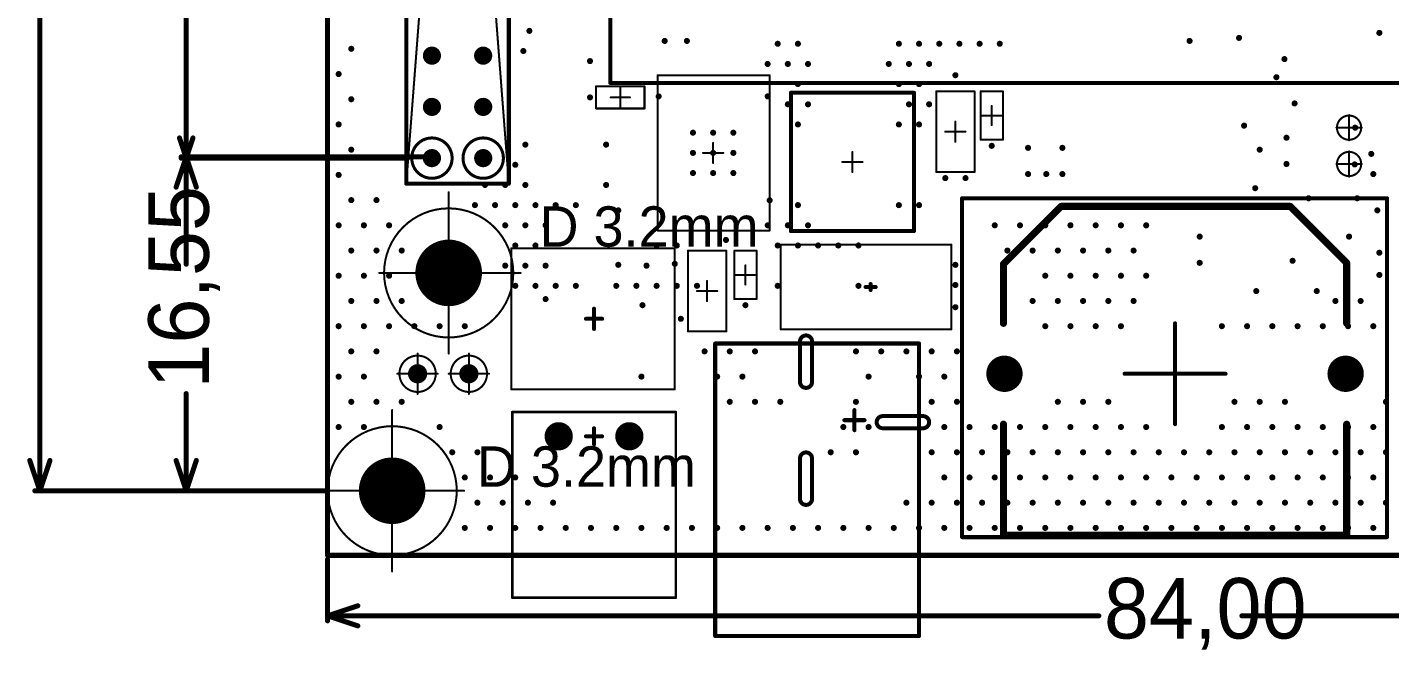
# Model space of a CAD drawing. Header units: millimetres. Extents: x 252 to 364, y 159 to 295.
# Drawn here: x 253.3 to 320.8, y 159 to 189.8 of the extents above; entities that cross this region are included whole.
import ezdxf

# ---------------------------------------------------------------- set-up
doc = ezdxf.new("R2010")
doc.units = ezdxf.units.MM
for name, color, linetype in [('Mechanical15', 56, 'Continuous'), ('Mechanical2', 216, 'Continuous'), ('PadHoleLayer', 156, 'Continuous'), ('ViaHoleLayer', 16, 'Continuous')]:
    doc.layers.add(name, color=color, linetype=linetype)

# ---------------------------------------------------------------- blocks, each defined once
blk = doc.blocks.new('CAP_6X6_D8_SMD_64')
at = {"layer": 'Mechanical15'}
for points, const_width in [([(-3.5, -4.1), (-3.5, 4)], 0.1), ([(3.5, 4), (-3.5, 4)], 0.1), ([(3.5, -4.1), (3.5, 4)], 0.1), ([(0.5, 0), (-0.5, 0)], 0.2), ([(0, -0.4), (0, 0.4)], 0.2), ([(3.5, -4.1), (-3.5, -4.1)], 0.1)]:
    blk.add_lwpolyline(points, dxfattribs=dict(at, const_width=const_width))
for points, const_width in [([(-3.525, 4, 1), (-3.475, 4, 1)], 0.05), ([(-3.525, 4, 1), (-3.475, 4, 1)], 0.05), ([(3.475, 4, 1), (3.525, 4, 1)], 0.05), ([(3.475, 4, 1), (3.525, 4, 1)], 0.05), ([(-0.55, 0, 1), (-0.45, 0, 1)], 0.1), ([(-0.05, 0.4, 1), (0.05, 0.4, 1)], 0.1), ([(0.45, 0, 1), (0.55, 0, 1)], 0.1), ([(-0.05, -0.4, 1), (0.05, -0.4, 1)], 0.1), ([(-3.525, -4.1, 1), (-3.475, -4.1, 1)], 0.05), ([(-3.525, -4.1, 1), (-3.475, -4.1, 1)], 0.05), ([(3.475, -4.1, 1), (3.525, -4.1, 1)], 0.05), ([(3.475, -4.1, 1), (3.525, -4.1, 1)], 0.05)]:
    blk.add_lwpolyline(points, format="xyb", close=True, dxfattribs=dict(at, const_width=const_width))
blk = doc.blocks.new('0603__1608__66')
at = {"layer": 'Mechanical15', "const_width": 0.1}
for points in [[(-1.2, 0.55), (1.2, 0.55)], [(-1.2, 0.55), (-1.2, -0.55)], [(-1.2, 0.55), (1.2, 0.55)], [(-0.475, 0), (0.475, 0)], [(0, 0.475), (0, -0.475)], [(1.2, 0.55), (1.2, -0.55)], [(-1.2, -0.55), (1.2, -0.55)]]:
    blk.add_lwpolyline(points, dxfattribs=at)
at = {"layer": 'Mechanical15', "const_width": 0.05}
for points in [[(-1.225, 0.55, 1), (-1.175, 0.55, 1)], [(-1.225, 0.55, 1), (-1.175, 0.55, 1)], [(-1.225, 0.55, 1), (-1.175, 0.55, 1)], [(-0.5, 0, 1), (-0.45, 0, 1)], [(-0.025, 0.475, 1), (0.025, 0.475, 1)], [(0.45, 0, 1), (0.5, 0, 1)], [(1.175, 0.55, 1), (1.225, 0.55, 1)], [(1.175, 0.55, 1), (1.225, 0.55, 1)], [(1.175, 0.55, 1), (1.225, 0.55, 1)], [(-1.225, -0.55, 1), (-1.175, -0.55, 1)], [(-1.225, -0.55, 1), (-1.175, -0.55, 1)], [(-0.025, -0.475, 1), (0.025, -0.475, 1)], [(1.175, -0.55, 1), (1.225, -0.55, 1)], [(1.175, -0.55, 1), (1.225, -0.55, 1)]]:
    blk.add_lwpolyline(points, format="xyb", close=True, dxfattribs=at)
blk = doc.blocks.new('DC_JACK_6_5X2_5MM_RIGHT_THT_79')
at = {"layer": 'Mechanical15', "const_width": 0.2}
for points in [[(-3.8, -6.9), (-3.8, 3.2)], [(10.7, 3.2), (-3.8, 3.2)], [(10.7, -6.9), (10.7, 3.2)], [(0.5, 0), (-0.5, 0)], [(0, -0.5), (0, 0.5)], [(10.7, -6.9), (-3.8, -6.9)]]:
    blk.add_lwpolyline(points, dxfattribs=at)
at = {"layer": 'Mechanical15', "const_width": 0.1}
for points in [[(-3.85, 3.2, 1), (-3.75, 3.2, 1)], [(-3.85, 3.2, 1), (-3.75, 3.2, 1)], [(10.65, 3.2, 1), (10.75, 3.2, 1)], [(10.65, 3.2, 1), (10.75, 3.2, 1)], [(-0.55, 0, 1), (-0.45, 0, 1)], [(-0.05, 0.5, 1), (0.05, 0.5, 1)], [(0.45, 0, 1), (0.55, 0, 1)], [(-0.05, -0.5, 1), (0.05, -0.5, 1)], [(-3.85, -6.9, 1), (-3.75, -6.9, 1)], [(-3.85, -6.9, 1), (-3.75, -6.9, 1)], [(10.65, -6.9, 1), (10.75, -6.9, 1)], [(10.65, -6.9, 1), (10.75, -6.9, 1)]]:
    blk.add_lwpolyline(points, format="xyb", close=True, dxfattribs=at)
at = {"layer": 'PadHoleLayer', "const_width": 0.2}
for points in [[(0.4, 3.4), (0.4, 1.4, -1), (-0.2, 1.4), (-0.2, 3.4, -1)], [(-1.9, -2.7), (-3.9, -2.7, -1), (-3.9, -2.1), (-1.9, -2.1, -1)], [(1.9, -2.1), (3.9, -2.1, -1), (3.9, -2.7), (1.9, -2.7, -1)]]:
    blk.add_lwpolyline(points, format="xyb", close=True, dxfattribs=at)
blk = doc.blocks.new('TBLOCK_1X2_3_5MM_HOR_THD_81')
at = {"layer": 'Mechanical15'}
for points, const_width in [([(-4.05, 1.2), (4.05, 1.2)], 0.127), ([(-4.05, -8), (-4.05, 1.2)], 0.127), ([(4.05, -8), (4.05, 1.2)], 0.127), ([(-0.4, 0), (0.4, 0)], 0.2), ([(0, -0.4), (0, 0.4)], 0.2), ([(-4.05, -8), (4.05, -8)], 0.127)]:
    blk.add_lwpolyline(points, dxfattribs=dict(at, const_width=const_width))
for points, const_width in [([(-4.082, 1.2, 1), (-4.018, 1.2, 1)], 0.0635), ([(-4.082, 1.2, 1), (-4.018, 1.2, 1)], 0.0635), ([(4.018, 1.2, 1), (4.082, 1.2, 1)], 0.0635), ([(4.018, 1.2, 1), (4.082, 1.2, 1)], 0.0635), ([(-0.45, 0, 1), (-0.35, 0, 1)], 0.1), ([(-0.05, 0.4, 1), (0.05, 0.4, 1)], 0.1), ([(0.35, 0, 1), (0.45, 0, 1)], 0.1), ([(-0.05, -0.4, 1), (0.05, -0.4, 1)], 0.1), ([(-4.082, -8, 1), (-4.018, -8, 1)], 0.0635), ([(-4.082, -8, 1), (-4.018, -8, 1)], 0.0635), ([(4.018, -8, 1), (4.082, -8, 1)], 0.0635), ([(4.018, -8, 1), (4.082, -8, 1)], 0.0635)]:
    blk.add_lwpolyline(points, format="xyb", close=True, dxfattribs=dict(at, const_width=const_width))
at = {"layer": 'PadHoleLayer', "const_width": 0.7}
for points in [[(-2.1, 0, 1), (-1.4, 0, 1)], [(1.4, 0, 1), (2.1, 0, 1)]]:
    blk.add_lwpolyline(points, format="xyb", close=True, dxfattribs=at)
blk = doc.blocks.new('TEST_POINT_SMD_D1MM_100')
at = {"layer": 'Mechanical15', "const_width": 0.1}
for points in [[(0, -0.625), (0, 0.625)], [(-0.625, 0), (0.625, 0)]]:
    blk.add_lwpolyline(points, dxfattribs=at)
at = {"layer": 'Mechanical15'}
for points, const_width in [([(-0.025, 0.625, 1), (0.025, 0.625, 1)], 0.05), ([(-0.65, 0, 1), (-0.6, 0, 1)], 0.05), ([(0.6, 0, 1), (-0.6, 0, 1)], 0.1), ([(-0.625, 0, 1), (-0.575, 0, 1)], 0.05), ([(0.575, 0, 1), (0.625, 0, 1)], 0.05), ([(0.6, 0, 1), (0.65, 0, 1)], 0.05), ([(-0.025, -0.625, 1), (0.025, -0.625, 1)], 0.05)]:
    blk.add_lwpolyline(points, format="xyb", close=True, dxfattribs=dict(at, const_width=const_width))
blk = doc.blocks.new('TEST_POINT_SMD_D1MM_101')
at = {"layer": 'Mechanical15', "const_width": 0.1}
for points in [[(0, -0.625), (0, 0.625)], [(-0.625, 0), (0.625, 0)]]:
    blk.add_lwpolyline(points, dxfattribs=at)
at = {"layer": 'Mechanical15'}
for points, const_width in [([(-0.025, 0.625, 1), (0.025, 0.625, 1)], 0.05), ([(-0.65, 0, 1), (-0.6, 0, 1)], 0.05), ([(0.6, 0, 1), (-0.6, 0, 1)], 0.1), ([(-0.625, 0, 1), (-0.575, 0, 1)], 0.05), ([(0.575, 0, 1), (0.625, 0, 1)], 0.05), ([(0.6, 0, 1), (0.65, 0, 1)], 0.05), ([(-0.025, -0.625, 1), (0.025, -0.625, 1)], 0.05)]:
    blk.add_lwpolyline(points, format="xyb", close=True, dxfattribs=dict(at, const_width=const_width))
blk = doc.blocks.new('TEST_POINT_THD_D1_6MM_104')
at = {"layer": 'Mechanical15'}
for points, const_width in [([(0.9, 0, 1), (-0.9, 0, 1)], 0.1), ([(-0.025, 1, 1), (0.025, 1, 1)], 0.05), ([(-1.025, 0, 1), (-0.975, 0, 1)], 0.05), ([(-0.925, 0, 1), (-0.875, 0, 1)], 0.05), ([(0.875, 0, 1), (0.925, 0, 1)], 0.05), ([(0.975, 0, 1), (1.025, 0, 1)], 0.05), ([(-0.025, -1, 1), (0.025, -1, 1)], 0.05)]:
    blk.add_lwpolyline(points, format="xyb", close=True, dxfattribs=dict(at, const_width=const_width))
at = {"layer": 'Mechanical15', "const_width": 0.1}
for points in [[(0, -1), (0, 1)], [(-1, 0), (1, 0)]]:
    blk.add_lwpolyline(points, dxfattribs=at)
at = {"layer": 'PadHoleLayer', "const_width": 0.475}
blk.add_lwpolyline([(-0.238, 0, 1), (0.238, 0, 1)], format="xyb", close=True, dxfattribs=at)
blk = doc.blocks.new('1206__3216__164')
at = {"layer": 'Mechanical15', "const_width": 0.1}
for points in [[(2, 0.95), (-2, 0.95)], [(-2, -0.95), (-2, 0.95)], [(2, -0.95), (2, 0.95)], [(0.5, 0), (-0.5, 0)], [(0, -0.5), (0, 0.5)], [(2, -0.95), (-2, -0.95)]]:
    blk.add_lwpolyline(points, dxfattribs=at)
at = {"layer": 'Mechanical15', "const_width": 0.05}
for points in [[(-2.025, 0.95, 1), (-1.975, 0.95, 1)], [(-2.025, 0.95, 1), (-1.975, 0.95, 1)], [(1.975, 0.95, 1), (2.025, 0.95, 1)], [(1.975, 0.95, 1), (2.025, 0.95, 1)], [(-0.525, 0, 1), (-0.475, 0, 1)], [(-0.025, 0.5, 1), (0.025, 0.5, 1)], [(0.475, 0, 1), (0.525, 0, 1)], [(-0.025, -0.5, 1), (0.025, -0.5, 1)], [(-2.025, -0.95, 1), (-1.975, -0.95, 1)], [(-2.025, -0.95, 1), (-1.975, -0.95, 1)], [(1.975, -0.95, 1), (2.025, -0.95, 1)], [(1.975, -0.95, 1), (2.025, -0.95, 1)]]:
    blk.add_lwpolyline(points, format="xyb", close=True, dxfattribs=at)
blk = doc.blocks.new('DO214AA_12_168')
at = {"layer": 'Mechanical15'}
for points, const_width in [([(-4.45, 2.1), (4, 2.1)], 0.1), ([(-4.45, -2.1), (-4.45, 2.1)], 0.1), ([(4, -2.1), (4, 2.1)], 0.1), ([(-0.25, 0), (0.25, 0)], 0.2), ([(0, -0.15), (0, 0.15)], 0.2), ([(-4.45, -2.1), (4, -2.1)], 0.1)]:
    blk.add_lwpolyline(points, dxfattribs=dict(at, const_width=const_width))
for points, const_width in [([(-4.475, 2.1, 1), (-4.425, 2.1, 1)], 0.05), ([(-4.475, 2.1, 1), (-4.425, 2.1, 1)], 0.05), ([(3.975, 2.1, 1), (4.025, 2.1, 1)], 0.05), ([(3.975, 2.1, 1), (4.025, 2.1, 1)], 0.05), ([(-0.3, 0, 1), (-0.2, 0, 1)], 0.1), ([(-0.05, 0.15, 1), (0.05, 0.15, 1)], 0.1), ([(0.2, 0, 1), (0.3, 0, 1)], 0.1), ([(-0.05, -0.15, 1), (0.05, -0.15, 1)], 0.1), ([(-4.475, -2.1, 1), (-4.425, -2.1, 1)], 0.05), ([(-4.475, -2.1, 1), (-4.425, -2.1, 1)], 0.05), ([(3.975, -2.1, 1), (4.025, -2.1, 1)], 0.05), ([(3.975, -2.1, 1), (4.025, -2.1, 1)], 0.05)]:
    blk.add_lwpolyline(points, format="xyb", close=True, dxfattribs=dict(at, const_width=const_width))
blk = doc.blocks.new('WE_LHMI_5020_169')
at = {"layer": 'Mechanical15'}
for points, const_width in [([(-3.429, 3.048), (-3.429, -3.048)], 0.2), ([(-3.429, 3.048), (3.429, 3.048)], 0.2), ([(3.429, 3.048), (3.429, -3.048)], 0.2), ([(-0.5, 0), (0.5, 0)], 0.1), ([(0, 0.5), (0, -0.5)], 0.1), ([(-3.429, -3.048), (3.429, -3.048)], 0.2)]:
    blk.add_lwpolyline(points, dxfattribs=dict(at, const_width=const_width))
for points, const_width in [([(-3.479, 3.048, 1), (-3.379, 3.048, 1)], 0.1), ([(-3.479, 3.048, 1), (-3.379, 3.048, 1)], 0.1), ([(3.379, 3.048, 1), (3.479, 3.048, 1)], 0.1), ([(3.379, 3.048, 1), (3.479, 3.048, 1)], 0.1), ([(-0.525, 0, 1), (-0.475, 0, 1)], 0.05), ([(-0.025, 0.5, 1), (0.025, 0.5, 1)], 0.05), ([(0.475, 0, 1), (0.525, 0, 1)], 0.05), ([(-0.025, -0.5, 1), (0.025, -0.5, 1)], 0.05), ([(-3.479, -3.048, 1), (-3.379, -3.048, 1)], 0.1), ([(-3.479, -3.048, 1), (-3.379, -3.048, 1)], 0.1), ([(3.379, -3.048, 1), (3.479, -3.048, 1)], 0.1), ([(3.379, -3.048, 1), (3.479, -3.048, 1)], 0.1)]:
    blk.add_lwpolyline(points, format="xyb", close=True, dxfattribs=dict(at, const_width=const_width))
blk = doc.blocks.new('0603__1608__170')
at = {"layer": 'Mechanical15', "const_width": 0.1}
for points in [[(-1.2, 0.55), (1.2, 0.55)], [(-1.2, -0.55), (-1.2, 0.55)], [(-1.2, 0.55), (1.2, 0.55)], [(-0.475, 0), (0.475, 0)], [(0, -0.475), (0, 0.475)], [(1.2, -0.55), (1.2, 0.55)], [(-1.2, -0.55), (1.2, -0.55)]]:
    blk.add_lwpolyline(points, dxfattribs=at)
at = {"layer": 'Mechanical15', "const_width": 0.05}
for points in [[(-1.225, 0.55, 1), (-1.175, 0.55, 1)], [(-1.225, 0.55, 1), (-1.175, 0.55, 1)], [(-1.225, 0.55, 1), (-1.175, 0.55, 1)], [(-0.5, 0, 1), (-0.45, 0, 1)], [(-0.025, 0.475, 1), (0.025, 0.475, 1)], [(0.45, 0, 1), (0.5, 0, 1)], [(1.175, 0.55, 1), (1.225, 0.55, 1)], [(1.175, 0.55, 1), (1.225, 0.55, 1)], [(1.175, 0.55, 1), (1.225, 0.55, 1)], [(-1.225, -0.55, 1), (-1.175, -0.55, 1)], [(-1.225, -0.55, 1), (-1.175, -0.55, 1)], [(-0.025, -0.475, 1), (0.025, -0.475, 1)], [(1.175, -0.55, 1), (1.225, -0.55, 1)], [(1.175, -0.55, 1), (1.225, -0.55, 1)]]:
    blk.add_lwpolyline(points, format="xyb", close=True, dxfattribs=at)
blk = doc.blocks.new('SOIC8_PAD_171')
at = {"layer": 'Mechanical15', "const_width": 0.1}
for points in [[(-3.85, -2.75), (-3.85, 2.8)], [(3.85, 2.8), (-3.85, 2.8)], [(3.85, -2.75), (3.85, 2.8)], [(0.5, 0), (-0.5, 0)], [(0, -0.5), (0, 0.5)], [(3.85, -2.75), (-3.85, -2.75)]]:
    blk.add_lwpolyline(points, dxfattribs=at)
at = {"layer": 'Mechanical15', "const_width": 0.05}
for points in [[(-3.875, 2.8, 1), (-3.825, 2.8, 1)], [(-3.875, 2.8, 1), (-3.825, 2.8, 1)], [(3.825, 2.8, 1), (3.875, 2.8, 1)], [(3.825, 2.8, 1), (3.875, 2.8, 1)], [(-0.525, 0, 1), (-0.475, 0, 1)], [(-0.025, 0.5, 1), (0.025, 0.5, 1)], [(0.475, 0, 1), (0.525, 0, 1)], [(-0.025, -0.5, 1), (0.025, -0.5, 1)], [(-3.875, -2.75, 1), (-3.825, -2.75, 1)], [(-3.875, -2.75, 1), (-3.825, -2.75, 1)], [(3.825, -2.75, 1), (3.875, -2.75, 1)], [(3.825, -2.75, 1), (3.875, -2.75, 1)]]:
    blk.add_lwpolyline(points, format="xyb", close=True, dxfattribs=at)
at = {"layer": 'PadHoleLayer', "const_width": 0.15}
for points in [[(-1.075, 1, 1), (-0.925, 1, 1)], [(-0.075, 1, 1), (0.075, 1, 1)], [(0.925, 1, 1), (1.075, 1, 1)], [(-1.075, 0, 1), (-0.925, 0, 1)], [(-0.075, 0, 1), (0.075, 0, 1)], [(0.925, 0, 1), (1.075, 0, 1)], [(-1.075, -1, 1), (-0.925, -1, 1)], [(-0.075, -1, 1), (0.075, -1, 1)], [(0.925, -1, 1), (1.075, -1, 1)]]:
    blk.add_lwpolyline(points, format="xyb", close=True, dxfattribs=at)
blk = doc.blocks.new('0603__1608__173')
at = {"layer": 'Mechanical15', "const_width": 0.1}
for points in [[(-1.2, 0.55), (1.2, 0.55)], [(-1.2, 0.55), (-1.2, -0.55)], [(-1.2, 0.55), (1.2, 0.55)], [(-0.475, 0), (0.475, 0)], [(0, 0.475), (0, -0.475)], [(1.2, 0.55), (1.2, -0.55)], [(-1.2, -0.55), (1.2, -0.55)]]:
    blk.add_lwpolyline(points, dxfattribs=at)
at = {"layer": 'Mechanical15', "const_width": 0.05}
for points in [[(-1.225, 0.55, 1), (-1.175, 0.55, 1)], [(-1.225, 0.55, 1), (-1.175, 0.55, 1)], [(-1.225, 0.55, 1), (-1.175, 0.55, 1)], [(-0.5, 0, 1), (-0.45, 0, 1)], [(-0.025, 0.475, 1), (0.025, 0.475, 1)], [(0.45, 0, 1), (0.5, 0, 1)], [(1.175, 0.55, 1), (1.225, 0.55, 1)], [(1.175, 0.55, 1), (1.225, 0.55, 1)], [(1.175, 0.55, 1), (1.225, 0.55, 1)], [(-1.225, -0.55, 1), (-1.175, -0.55, 1)], [(-1.225, -0.55, 1), (-1.175, -0.55, 1)], [(-0.025, -0.475, 1), (0.025, -0.475, 1)], [(1.175, -0.55, 1), (1.225, -0.55, 1)], [(1.175, -0.55, 1), (1.225, -0.55, 1)]]:
    blk.add_lwpolyline(points, format="xyb", close=True, dxfattribs=at)
blk = doc.blocks.new('1206__3216__174')
at = {"layer": 'Mechanical15', "const_width": 0.1}
for points in [[(2, 0.95), (-2, 0.95)], [(-2, -0.95), (-2, 0.95)], [(2, -0.95), (2, 0.95)], [(0.5, 0), (-0.5, 0)], [(0, -0.5), (0, 0.5)], [(2, -0.95), (-2, -0.95)]]:
    blk.add_lwpolyline(points, dxfattribs=at)
at = {"layer": 'Mechanical15', "const_width": 0.05}
for points in [[(-2.025, 0.95, 1), (-1.975, 0.95, 1)], [(-2.025, 0.95, 1), (-1.975, 0.95, 1)], [(1.975, 0.95, 1), (2.025, 0.95, 1)], [(1.975, 0.95, 1), (2.025, 0.95, 1)], [(-0.525, 0, 1), (-0.475, 0, 1)], [(-0.025, 0.5, 1), (0.025, 0.5, 1)], [(0.475, 0, 1), (0.525, 0, 1)], [(-0.025, -0.5, 1), (0.025, -0.5, 1)], [(-2.025, -0.95, 1), (-1.975, -0.95, 1)], [(-2.025, -0.95, 1), (-1.975, -0.95, 1)], [(1.975, -0.95, 1), (2.025, -0.95, 1)], [(1.975, -0.95, 1), (2.025, -0.95, 1)]]:
    blk.add_lwpolyline(points, format="xyb", close=True, dxfattribs=at)
blk = doc.blocks.new('TEST_POINT_THD_D1_6MM_190')
at = {"layer": 'Mechanical15'}
for points, const_width in [([(0.9, 0, 1), (-0.9, 0, 1)], 0.1), ([(-0.025, 1, 1), (0.025, 1, 1)], 0.05), ([(-1.025, 0, 1), (-0.975, 0, 1)], 0.05), ([(-0.925, 0, 1), (-0.875, 0, 1)], 0.05), ([(0.875, 0, 1), (0.925, 0, 1)], 0.05), ([(0.975, 0, 1), (1.025, 0, 1)], 0.05), ([(-0.025, -1, 1), (0.025, -1, 1)], 0.05)]:
    blk.add_lwpolyline(points, format="xyb", close=True, dxfattribs=dict(at, const_width=const_width))
at = {"layer": 'Mechanical15', "const_width": 0.1}
for points in [[(0, -1), (0, 1)], [(1, 0), (-1, 0)]]:
    blk.add_lwpolyline(points, dxfattribs=at)
at = {"layer": 'PadHoleLayer', "const_width": 0.475}
blk.add_lwpolyline([(-0.238, 0, 1), (0.238, 0, 1)], format="xyb", close=True, dxfattribs=at)
blk = doc.blocks.new('HEADER_2_26_2_54MM_THD_202')
at = {"layer": 'Mechanical15', "const_width": 0.2}
for points in [[(33.02, 2.54), (-33.03, 2.54)], [(33.02, 2.54), (-33.03, 2.54)], [(33.02, -2.54), (33.02, 2.54)], [(33.02, -2.54), (33.02, 2.54)], [(33.02, -2.54), (33.02, 2.54)], [(33.02, -2.54), (-33.02, -2.54)]]:
    blk.add_lwpolyline(points, dxfattribs=at)
at = {"layer": 'Mechanical15', "const_width": 0.1}
for points in [[(32.97, 2.54, 1), (33.07, 2.54, 1)], [(32.97, 2.54, 1), (33.07, 2.54, 1)], [(32.97, 2.54, 1), (33.07, 2.54, 1)], [(32.97, 2.54, 1), (33.07, 2.54, 1)], [(32.97, 2.54, 1), (33.07, 2.54, 1)], [(32.97, -2.54, 1), (33.07, -2.54, 1)], [(32.97, -2.54, 1), (33.07, -2.54, 1)], [(32.97, -2.54, 1), (33.07, -2.54, 1)], [(32.97, -2.54, 1), (33.07, -2.54, 1)]]:
    blk.add_lwpolyline(points, format="xyb", close=True, dxfattribs=at)
at = {"layer": 'Mechanical2', "const_width": 0.1}
for points in [[(-33.03, -2.54), (33.01, 2.54)], [(33.01, 2.54), (-33.02, 2.54)], [(33.01, -2.54), (-33.02, 2.54)], [(33.01, -2.54), (33.01, 2.54)], [(33.01, -2.54), (-33.02, -2.54)]]:
    blk.add_lwpolyline(points, dxfattribs=at)
at = {"layer": 'Mechanical2', "const_width": 0.05}
for points in [[(32.985, 2.54, 1), (33.035, 2.54, 1)], [(32.985, 2.54, 1), (33.035, 2.54, 1)], [(32.985, 2.54, 1), (33.035, 2.54, 1)], [(32.985, -2.54, 1), (33.035, -2.54, 1)], [(32.985, -2.54, 1), (33.035, -2.54, 1)], [(32.985, -2.54, 1), (33.035, -2.54, 1)]]:
    blk.add_lwpolyline(points, format="xyb", close=True, dxfattribs=at)
at = {"layer": 'PadHoleLayer', "const_width": 0.45}
for points in [[(26.445, 1.27, 1), (26.895, 1.27, 1)], [(28.985, 1.27, 1), (29.435, 1.27, 1)], [(31.525, 1.27, 1), (31.975, 1.27, 1)], [(26.445, -1.27, 1), (26.895, -1.27, 1)], [(28.985, -1.27, 1), (29.435, -1.27, 1)], [(31.525, -1.27, 1), (31.975, -1.27, 1)]]:
    blk.add_lwpolyline(points, format="xyb", close=True, dxfattribs=at)
blk = doc.blocks.new('BATTERY_HOLDER_16MM_THD_205')
at = {"layer": 'Mechanical15'}
for points, const_width in [([(-10.5, 8.1), (-10.5, -8.7)], 0.2), ([(10.55, 8.1), (-10.5, 8.1)], 0.2), ([(-8.5, 8), (-8.5, 2.5)], 0.35), ([(8.5, 8), (-8.5, 8)], 0.35), ([(8.5, 8), (8.5, 2.5)], 0.35), ([(10.55, 8.1), (10.55, -8.7)], 0.2), ([(0, 2.5), (0, -2.5)], 0.2), ([(2.5, 0), (-2.5, 0)], 0.2), ([(-8.5, -2.5), (-8.5, -5.5)], 0.35), ([(8.5, -2.5), (8.5, -5.436)], 0.35), ([(-5.7, -8.3), (-8.5, -5.5)], 0.35), ([(8.5, -5.436), (5.636, -8.3)], 0.35), ([(10.55, -8.7), (-10.5, -8.7)], 0.2), ([(5.636, -8.3), (-5.7, -8.3)], 0.35)]:
    blk.add_lwpolyline(points, dxfattribs=dict(at, const_width=const_width))
for points, const_width in [([(-10.55, 8.1, 1), (-10.45, 8.1, 1)], 0.1), ([(-10.55, 8.1, 1), (-10.45, 8.1, 1)], 0.1), ([(-8.588, 8, 1), (-8.413, 8, 1)], 0.175), ([(-8.588, 8, 1), (-8.413, 8, 1)], 0.175), ([(8.413, 8, 1), (8.588, 8, 1)], 0.175), ([(8.413, 8, 1), (8.588, 8, 1)], 0.175), ([(10.5, 8.1, 1), (10.6, 8.1, 1)], 0.1), ([(10.5, 8.1, 1), (10.6, 8.1, 1)], 0.1), ([(-8.588, 2.5, 1), (-8.413, 2.5, 1)], 0.175), ([(-0.05, 2.5, 1), (0.05, 2.5, 1)], 0.1), ([(8.413, 2.5, 1), (8.588, 2.5, 1)], 0.175), ([(-2.55, 0, 1), (-2.45, 0, 1)], 0.1), ([(2.45, 0, 1), (2.55, 0, 1)], 0.1), ([(-8.588, -2.5, 1), (-8.413, -2.5, 1)], 0.175), ([(-0.05, -2.5, 1), (0.05, -2.5, 1)], 0.1), ([(8.413, -2.5, 1), (8.588, -2.5, 1)], 0.175), ([(-8.588, -5.5, 1), (-8.413, -5.5, 1)], 0.175), ([(-8.588, -5.5, 1), (-8.413, -5.5, 1)], 0.175), ([(8.413, -5.436, 1), (8.588, -5.436, 1)], 0.175), ([(8.413, -5.436, 1), (8.588, -5.436, 1)], 0.175), ([(-10.55, -8.7, 1), (-10.45, -8.7, 1)], 0.1), ([(-10.55, -8.7, 1), (-10.45, -8.7, 1)], 0.1), ([(-5.787, -8.3, 1), (-5.612, -8.3, 1)], 0.175), ([(-5.787, -8.3, 1), (-5.612, -8.3, 1)], 0.175), ([(5.548, -8.3, 1), (5.723, -8.3, 1)], 0.175), ([(5.548, -8.3, 1), (5.723, -8.3, 1)], 0.175), ([(10.5, -8.7, 1), (10.6, -8.7, 1)], 0.1), ([(10.5, -8.7, 1), (10.6, -8.7, 1)], 0.1)]:
    blk.add_lwpolyline(points, format="xyb", close=True, dxfattribs=dict(at, const_width=const_width))
at = {"layer": 'PadHoleLayer', "const_width": 0.9}
for points in [[(-8.9, 0, 1), (-8, 0, 1)], [(8, 0, 1), (8.9, 0, 1)]]:
    blk.add_lwpolyline(points, format="xyb", close=True, dxfattribs=at)

msp = doc.modelspace()

# ---------------------------------------------------------------- linework, layer by layer
at = {"layer": 'Mechanical15', "const_width": 0.2}
for points in [[(282.201, 187.061), (282.201, 243.061)], [(282.201, 187.061), (338.201, 187.061)]]:
    msp.add_lwpolyline(points, dxfattribs=at)
at = {"layer": 'Mechanical15', "const_width": 0.1}
msp.add_lwpolyline([(282.151, 187.061, 1), (282.251, 187.061, 1)], format="xyb", close=True, dxfattribs=at)
msp.add_lwpolyline([(282.151, 187.061, 1), (282.251, 187.061, 1)], format="xyb", close=True, dxfattribs=at)
at = {"layer": 'Mechanical2'}
for points, const_width in [([(268.201, 163.641), (268.201, 283.641)], 0.25), ([(253.951, 166.841), (253.951, 219.962)], 0.25), ([(261.201, 183.331), (261.201, 211.196)], 0.25), ([(260.867, 184.331), (261.201, 183.331)], 0.25), ([(261.201, 183.331), (261.534, 184.331)], 0.25), ([(260.701, 181.891), (261.201, 183.391)], 0.25), ([(260.951, 183.391), (273.451, 183.391)], 0.25), ([(260.951, 183.331), (272.171, 183.331)], 0.25), ([(261.201, 178.074), (261.201, 183.391)], 0.25), ([(261.201, 183.391), (261.701, 181.891)], 0.25), ([(274.201, 173.641), (274.201, 181.641)], 0.1), ([(270.761, 177.641), (277.761, 177.641)], 0.1), ([(261.201, 166.841), (261.201, 171.657)], 0.25), ([(271.401, 162.841), (271.401, 170.841)], 0.1), ([(253.451, 168.341), (253.951, 166.841)], 0.25), ([(253.951, 166.841), (254.451, 168.341)], 0.25), ([(260.701, 168.341), (261.201, 166.841)], 0.25), ([(261.201, 166.841), (261.701, 168.341)], 0.25), ([(253.701, 166.841), (267.351, 166.841)], 0.25), ([(260.951, 166.841), (268.051, 166.841)], 0.25), ([(267.961, 166.841), (274.961, 166.841)], 0.1), ([(268.201, 163.641), (352.201, 163.641)], 0.25), ([(268.201, 160.391), (268.201, 163.441)], 0.25), ([(268.201, 160.641), (269.701, 161.141)], 0.25), ([(268.201, 160.641), (306.407, 160.641)], 0.25), ([(268.201, 160.641), (269.701, 160.141)], 0.25), ([(313.495, 160.641), (352.201, 160.641)], 0.25)]:
    msp.add_lwpolyline(points, dxfattribs=dict(at, const_width=const_width))
for points, const_width in [([(260.805, 184.331, 1), (260.93, 184.331, 1)], 0.125), ([(261.472, 184.331, 1), (261.597, 184.331, 1)], 0.125), ([(274.371, 183.331, 1), (272.371, 183.331, 1)], 0.15), ([(276.911, 183.331, 1), (274.911, 183.331, 1)], 0.15), ([(260.888, 183.391, 1), (261.013, 183.391, 1)], 0.125), ([(260.888, 183.331, 1), (261.013, 183.331, 1)], 0.125), ([(261.138, 183.391, 1), (261.263, 183.391, 1)], 0.125), ([(261.138, 183.391, 1), (261.263, 183.391, 1)], 0.125), ([(261.138, 183.391, 1), (261.263, 183.391, 1)], 0.125), ([(261.138, 183.331, 1), (261.263, 183.331, 1)], 0.125), ([(261.138, 183.331, 1), (261.263, 183.331, 1)], 0.125), ([(261.138, 183.331, 1), (261.263, 183.331, 1)], 0.125), ([(272.108, 183.331, 1), (272.233, 183.331, 1)], 0.125), ([(272.333, 183.331, 1), (272.408, 183.331, 1)], 0.075), ([(273.388, 183.391, 1), (273.513, 183.391, 1)], 0.125), ([(274.333, 183.331, 1), (274.408, 183.331, 1)], 0.075), ([(274.873, 183.331, 1), (274.948, 183.331, 1)], 0.075), ([(276.873, 183.331, 1), (276.948, 183.331, 1)], 0.075), ([(260.638, 181.891, 1), (260.763, 181.891, 1)], 0.125), ([(261.638, 181.891, 1), (261.763, 181.891, 1)], 0.125), ([(274.176, 181.641, 1), (274.226, 181.641, 1)], 0.05), ([(277.401, 177.641, 1), (271.001, 177.641, 1)], 0.1), ([(275.801, 177.641, 1), (272.601, 177.641, 1)], 0.1), ([(261.138, 178.074, 1), (261.263, 178.074, 1)], 0.125), ([(270.736, 177.641, 1), (270.786, 177.641, 1)], 0.05), ([(270.976, 177.641, 1), (271.026, 177.641, 1)], 0.05), ([(272.576, 177.641, 1), (272.626, 177.641, 1)], 0.05), ([(275.776, 177.641, 1), (275.826, 177.641, 1)], 0.05), ([(277.376, 177.641, 1), (277.426, 177.641, 1)], 0.05), ([(277.736, 177.641, 1), (277.786, 177.641, 1)], 0.05), ([(274.176, 173.641, 1), (274.226, 173.641, 1)], 0.05), ([(261.138, 171.657, 1), (261.263, 171.657, 1)], 0.125), ([(271.376, 170.841, 1), (271.426, 170.841, 1)], 0.05), ([(274.601, 166.841, 1), (268.201, 166.841, 1)], 0.1), ([(253.388, 168.341, 1), (253.513, 168.341, 1)], 0.125), ([(254.388, 168.341, 1), (254.513, 168.341, 1)], 0.125), ([(260.638, 168.341, 1), (260.763, 168.341, 1)], 0.125), ([(261.638, 168.341, 1), (261.763, 168.341, 1)], 0.125), ([(273.001, 166.841, 1), (269.801, 166.841, 1)], 0.1), ([(253.638, 166.841, 1), (253.763, 166.841, 1)], 0.125), ([(253.888, 166.841, 1), (254.013, 166.841, 1)], 0.125), ([(253.888, 166.841, 1), (254.013, 166.841, 1)], 0.125), ([(253.888, 166.841, 1), (254.013, 166.841, 1)], 0.125), ([(260.888, 166.841, 1), (261.013, 166.841, 1)], 0.125), ([(261.138, 166.841, 1), (261.263, 166.841, 1)], 0.125), ([(261.138, 166.841, 1), (261.263, 166.841, 1)], 0.125), ([(261.138, 166.841, 1), (261.263, 166.841, 1)], 0.125), ([(267.288, 166.841, 1), (267.413, 166.841, 1)], 0.125), ([(267.936, 166.841, 1), (267.986, 166.841, 1)], 0.05), ([(267.988, 166.841, 1), (268.113, 166.841, 1)], 0.125), ([(268.176, 166.841, 1), (268.226, 166.841, 1)], 0.05), ([(269.776, 166.841, 1), (269.826, 166.841, 1)], 0.05), ([(272.976, 166.841, 1), (273.026, 166.841, 1)], 0.05), ([(274.576, 166.841, 1), (274.626, 166.841, 1)], 0.05), ([(274.936, 166.841, 1), (274.986, 166.841, 1)], 0.05), ([(268.138, 163.641, 1), (268.263, 163.641, 1)], 0.125), ([(268.138, 163.641, 1), (268.263, 163.641, 1)], 0.125), ([(268.138, 163.441, 1), (268.263, 163.441, 1)], 0.125), ([(271.376, 162.841, 1), (271.426, 162.841, 1)], 0.05), ([(268.138, 160.641, 1), (268.263, 160.641, 1)], 0.125), ([(268.138, 160.641, 1), (268.263, 160.641, 1)], 0.125), ([(268.138, 160.641, 1), (268.263, 160.641, 1)], 0.125), ([(269.638, 161.141, 1), (269.763, 161.141, 1)], 0.125), ([(306.344, 160.641, 1), (306.469, 160.641, 1)], 0.125), ([(313.432, 160.641, 1), (313.557, 160.641, 1)], 0.125), ([(268.138, 160.391, 1), (268.263, 160.391, 1)], 0.125), ([(269.638, 160.141, 1), (269.763, 160.141, 1)], 0.125)]:
    msp.add_lwpolyline(points, format="xyb", close=True, dxfattribs=dict(at, const_width=const_width))
at = {"layer": 'PadHoleLayer', "const_width": 1.6}
for points in [[(273.401, 177.641, 1), (275.001, 177.641, 1)], [(270.601, 166.841, 1), (272.201, 166.841, 1)]]:
    msp.add_lwpolyline(points, format="xyb", close=True, dxfattribs=at)
at = {"layer": 'ViaHoleLayer', "const_width": 0.15}
for points in [[(278.126, 189.641, 1), (278.276, 189.641, 1)], [(320.226, 189.541, 1), (320.376, 189.541, 1)], [(284.826, 189.141, 1), (284.976, 189.141, 1)], [(285.926, 189.141, 1), (286.076, 189.141, 1)], [(290.425, 189, 1), (290.575, 189, 1)], [(291.425, 189, 1), (291.575, 189, 1)], [(296.425, 189, 1), (296.575, 189, 1)], [(297.425, 189, 1), (297.575, 189, 1)], [(298.425, 189, 1), (298.575, 189, 1)], [(299.425, 189, 1), (299.575, 189, 1)], [(300.425, 189, 1), (300.575, 189, 1)], [(301.425, 189, 1), (301.575, 189, 1)], [(310.826, 189.141, 1), (310.976, 189.141, 1)], [(313.276, 189.291, 1), (313.426, 189.291, 1)], [(269.3, 188.75, 1), (269.45, 188.75, 1)], [(277.826, 188.641, 1), (277.976, 188.641, 1)], [(315.526, 188.241, 1), (315.676, 188.241, 1)], [(268.675, 187.5, 1), (268.825, 187.5, 1)], [(281.126, 188.141, 1), (281.276, 188.141, 1)], [(289.925, 188, 1), (290.075, 188, 1)], [(290.925, 188, 1), (291.075, 188, 1)], [(291.925, 188, 1), (292.075, 188, 1)], [(295.925, 188, 1), (296.075, 188, 1)], [(296.925, 188, 1), (297.075, 188, 1)], [(297.925, 188, 1), (298.075, 188, 1)], [(291.425, 187, 1), (291.575, 187, 1)], [(296.425, 187, 1), (296.575, 187, 1)], [(297.425, 187, 1), (297.575, 187, 1)], [(299.226, 187.441, 1), (299.376, 187.441, 1)], [(315.126, 187.341, 1), (315.276, 187.341, 1)], [(269.3, 186.25, 1), (269.45, 186.25, 1)], [(281.126, 186.341, 1), (281.276, 186.341, 1)], [(284.526, 186.391, 1), (284.676, 186.391, 1)], [(289.926, 186.391, 1), (290.076, 186.391, 1)], [(290.925, 186, 1), (291.075, 186, 1)], [(291.925, 186, 1), (292.075, 186, 1)], [(296.925, 186, 1), (297.075, 186, 1)], [(297.925, 186, 1), (298.075, 186, 1)], [(316.026, 186.041, 1), (316.176, 186.041, 1)], [(268.675, 185, 1), (268.825, 185, 1)], [(291.425, 185, 1), (291.575, 185, 1)], [(296.425, 185, 1), (296.575, 185, 1)], [(297.425, 185, 1), (297.575, 185, 1)], [(313.526, 184.941, 1), (313.676, 184.941, 1)], [(319.026, 184.841, 1), (319.176, 184.841, 1)], [(315.626, 184.341, 1), (315.776, 184.341, 1)], [(269.3, 183.75, 1), (269.45, 183.75, 1)], [(277.925, 184, 1), (278.075, 184, 1)], [(281.925, 184, 1), (282.075, 184, 1)], [(301.026, 183.941, 1), (301.176, 183.941, 1)], [(302.826, 183.841, 1), (302.976, 183.841, 1)], [(304.526, 183.841, 1), (304.676, 183.841, 1)], [(314.3, 183.75, 1), (314.45, 183.75, 1)], [(319.826, 183.541, 1), (319.976, 183.541, 1)], [(277.425, 183, 1), (277.575, 183, 1)], [(315.626, 183.041, 1), (315.776, 183.041, 1)], [(319.004, 183.019, 1), (319.154, 183.019, 1)], [(268.675, 182.5, 1), (268.825, 182.5, 1)], [(298.726, 182.341, 1), (298.876, 182.341, 1)], [(299.726, 182.341, 1), (299.876, 182.341, 1)], [(302.826, 182.541, 1), (302.976, 182.541, 1)], [(303.726, 182.541, 1), (303.876, 182.541, 1)], [(304.526, 182.541, 1), (304.676, 182.541, 1)], [(319.926, 182.541, 1), (320.076, 182.541, 1)], [(275.925, 182, 1), (276.075, 182, 1)], [(276.925, 182, 1), (277.075, 182, 1)], [(277.925, 182, 1), (278.075, 182, 1)], [(281.925, 182, 1), (282.075, 182, 1)], [(314.076, 181.841, 1), (314.226, 181.841, 1)], [(269.3, 181.25, 1), (269.45, 181.25, 1)], [(270.55, 181.25, 1), (270.7, 181.25, 1)], [(275.425, 181, 1), (275.575, 181, 1)], [(276.425, 181, 1), (276.575, 181, 1)], [(277.425, 181, 1), (277.575, 181, 1)], [(278.425, 181, 1), (278.575, 181, 1)], [(279.425, 181, 1), (279.575, 181, 1)], [(280.425, 181, 1), (280.575, 181, 1)], [(282.526, 180.741, 1), (282.676, 180.741, 1)], [(290.026, 181.241, 1), (290.176, 181.241, 1)], [(291.425, 181, 1), (291.575, 181, 1)], [(296.425, 181, 1), (296.575, 181, 1)], [(297.425, 181, 1), (297.575, 181, 1)], [(314.076, 180.941, 1), (314.226, 180.941, 1)], [(316.726, 181.341, 1), (316.876, 181.341, 1)], [(319.126, 181.341, 1), (319.276, 181.341, 1)], [(320.126, 180.741, 1), (320.276, 180.741, 1)], [(268.675, 180, 1), (268.825, 180, 1)], [(269.925, 180, 1), (270.075, 180, 1)], [(271.175, 180, 1), (271.325, 180, 1)], [(276.925, 180, 1), (277.075, 180, 1)], [(277.925, 180, 1), (278.075, 180, 1)], [(278.925, 180, 1), (279.075, 180, 1)], [(289.925, 180, 1), (290.075, 180, 1)], [(290.925, 180, 1), (291.075, 180, 1)], [(291.925, 180, 1), (292.075, 180, 1)], [(301.175, 180, 1), (301.325, 180, 1)], [(302.425, 180, 1), (302.575, 180, 1)], [(303.675, 180, 1), (303.825, 180, 1)], [(304.925, 180, 1), (305.075, 180, 1)], [(306.175, 180, 1), (306.325, 180, 1)], [(307.425, 180, 1), (307.575, 180, 1)], [(308.675, 180, 1), (308.825, 180, 1)], [(311.326, 179.441, 1), (311.476, 179.441, 1)], [(318.726, 179.441, 1), (318.876, 179.441, 1)], [(269.3, 178.75, 1), (269.45, 178.75, 1)], [(270.55, 178.75, 1), (270.7, 178.75, 1)], [(271.8, 178.75, 1), (271.95, 178.75, 1)], [(277.425, 179, 1), (277.575, 179, 1)], [(278.425, 179, 1), (278.575, 179, 1)], [(284.425, 179, 1), (284.575, 179, 1)], [(285.425, 179, 1), (285.575, 179, 1)], [(287.861, 179.276, 1), (288.011, 179.276, 1)], [(290.425, 179, 1), (290.575, 179, 1)], [(291.425, 179, 1), (291.575, 179, 1)], [(292.425, 179, 1), (292.575, 179, 1)], [(293.425, 179, 1), (293.575, 179, 1)], [(294.425, 179, 1), (294.575, 179, 1)], [(301.8, 178.75, 1), (301.95, 178.75, 1)], [(303.05, 178.75, 1), (303.2, 178.75, 1)], [(304.3, 178.75, 1), (304.45, 178.75, 1)], [(305.55, 178.75, 1), (305.7, 178.75, 1)], [(306.8, 178.75, 1), (306.95, 178.75, 1)], [(308.05, 178.75, 1), (308.2, 178.75, 1)], [(282.526, 178.041, 1), (282.676, 178.041, 1)], [(285.326, 178.091, 1), (285.476, 178.091, 1)], [(299.226, 178.041, 1), (299.376, 178.041, 1)], [(311.326, 178.141, 1), (311.476, 178.141, 1)], [(315.926, 178.241, 1), (316.076, 178.241, 1)], [(320.226, 178.641, 1), (320.376, 178.641, 1)], [(268.675, 177.5, 1), (268.825, 177.5, 1)], [(269.925, 177.5, 1), (270.075, 177.5, 1)], [(271.175, 177.5, 1), (271.325, 177.5, 1)], [(276.925, 178, 1), (277.075, 178, 1)], [(277.925, 178, 1), (278.075, 178, 1)], [(278.925, 178, 1), (279.075, 178, 1)], [(283.925, 178, 1), (284.075, 178, 1)], [(303.675, 177.5, 1), (303.825, 177.5, 1)], [(304.925, 177.5, 1), (305.075, 177.5, 1)], [(306.175, 177.5, 1), (306.325, 177.5, 1)], [(307.425, 177.5, 1), (307.575, 177.5, 1)], [(308.675, 177.5, 1), (308.825, 177.5, 1)], [(320.226, 177.541, 1), (320.376, 177.541, 1)], [(277.425, 177, 1), (277.575, 177, 1)], [(278.425, 177, 1), (278.575, 177, 1)], [(279.425, 177, 1), (279.575, 177, 1)], [(280.425, 177, 1), (280.575, 177, 1)], [(282.425, 177, 1), (282.575, 177, 1)], [(283.425, 177, 1), (283.575, 177, 1)], [(284.425, 177, 1), (284.575, 177, 1)], [(285.425, 177, 1), (285.575, 177, 1)], [(286.425, 177, 1), (286.575, 177, 1)], [(290.425, 177, 1), (290.575, 177, 1)], [(294.425, 177, 1), (294.575, 177, 1)], [(299.226, 177.041, 1), (299.376, 177.041, 1)], [(314.126, 176.741, 1), (314.276, 176.741, 1)], [(317.126, 176.741, 1), (317.276, 176.741, 1)], [(269.3, 176.25, 1), (269.45, 176.25, 1)], [(270.55, 176.25, 1), (270.7, 176.25, 1)], [(271.8, 176.25, 1), (271.95, 176.25, 1)], [(278.926, 176.341, 1), (279.076, 176.341, 1)], [(283.726, 176.041, 1), (283.876, 176.041, 1)], [(288.826, 176.041, 1), (288.976, 176.041, 1)], [(303.05, 176.25, 1), (303.2, 176.25, 1)], [(304.3, 176.25, 1), (304.45, 176.25, 1)], [(305.55, 176.25, 1), (305.7, 176.25, 1)], [(306.8, 176.25, 1), (306.95, 176.25, 1)], [(308.05, 176.25, 1), (308.2, 176.25, 1)], [(318.05, 176.25, 1), (318.2, 176.25, 1)], [(319.3, 176.25, 1), (319.45, 176.25, 1)], [(285.626, 175.366, 1), (285.776, 175.366, 1)], [(299.226, 175.941, 1), (299.376, 175.941, 1)], [(268.675, 175, 1), (268.825, 175, 1)], [(269.925, 175, 1), (270.075, 175, 1)], [(271.175, 175, 1), (271.325, 175, 1)], [(272.425, 175, 1), (272.575, 175, 1)], [(273.675, 175, 1), (273.825, 175, 1)], [(274.925, 175, 1), (275.075, 175, 1)], [(303.675, 175, 1), (303.825, 175, 1)], [(304.925, 175, 1), (305.075, 175, 1)], [(306.175, 175, 1), (306.325, 175, 1)], [(307.425, 175, 1), (307.575, 175, 1)], [(312.425, 175, 1), (312.575, 175, 1)], [(313.675, 175, 1), (313.825, 175, 1)], [(314.925, 175, 1), (315.075, 175, 1)], [(316.175, 175, 1), (316.325, 175, 1)], [(317.425, 175, 1), (317.575, 175, 1)], [(318.675, 175, 1), (318.825, 175, 1)], [(319.925, 175, 1), (320.075, 175, 1)], [(269.3, 173.75, 1), (269.45, 173.75, 1)], [(270.55, 173.75, 1), (270.7, 173.75, 1)], [(286.8, 173.75, 1), (286.95, 173.75, 1)], [(288.05, 173.75, 1), (288.2, 173.75, 1)], [(289.3, 173.75, 1), (289.45, 173.75, 1)], [(294.3, 173.75, 1), (294.45, 173.75, 1)], [(295.55, 173.75, 1), (295.7, 173.75, 1)], [(296.8, 173.75, 1), (296.95, 173.75, 1)], [(298.05, 173.75, 1), (298.2, 173.75, 1)], [(299.3, 173.75, 1), (299.45, 173.75, 1)], [(268.675, 172.5, 1), (268.825, 172.5, 1)], [(269.925, 172.5, 1), (270.075, 172.5, 1)], [(283.675, 172.5, 1), (283.825, 172.5, 1)], [(287.425, 172.5, 1), (287.575, 172.5, 1)], [(288.675, 172.5, 1), (288.825, 172.5, 1)], [(294.925, 172.5, 1), (295.075, 172.5, 1)], [(297.425, 172.5, 1), (297.575, 172.5, 1)], [(298.675, 172.5, 1), (298.825, 172.5, 1)], [(269.3, 171.25, 1), (269.45, 171.25, 1)], [(270.55, 171.25, 1), (270.7, 171.25, 1)], [(271.8, 171.25, 1), (271.95, 171.25, 1)], [(288.05, 171.25, 1), (288.2, 171.25, 1)], [(289.3, 171.25, 1), (289.45, 171.25, 1)], [(290.55, 171.25, 1), (290.7, 171.25, 1)], [(294.3, 171.25, 1), (294.45, 171.25, 1)], [(298.05, 171.25, 1), (298.2, 171.25, 1)], [(299.3, 171.25, 1), (299.45, 171.25, 1)], [(304.3, 171.25, 1), (304.45, 171.25, 1)], [(305.55, 171.25, 1), (305.7, 171.25, 1)], [(306.8, 171.25, 1), (306.95, 171.25, 1)], [(313.05, 171.25, 1), (313.2, 171.25, 1)], [(314.3, 171.25, 1), (314.45, 171.25, 1)], [(315.55, 171.25, 1), (315.7, 171.25, 1)], [(320.55, 171.25, 1), (320.7, 171.25, 1)], [(268.675, 170, 1), (268.825, 170, 1)], [(269.925, 170, 1), (270.075, 170, 1)], [(273.675, 170, 1), (273.825, 170, 1)], [(293.675, 170, 1), (293.825, 170, 1)], [(294.925, 170, 1), (295.075, 170, 1)], [(298.675, 170, 1), (298.825, 170, 1)], [(299.925, 170, 1), (300.075, 170, 1)], [(301.175, 170, 1), (301.325, 170, 1)], [(302.425, 170, 1), (302.575, 170, 1)], [(303.675, 170, 1), (303.825, 170, 1)], [(304.925, 170, 1), (305.075, 170, 1)], [(306.175, 170, 1), (306.325, 170, 1)], [(307.425, 170, 1), (307.575, 170, 1)], [(308.675, 170, 1), (308.825, 170, 1)], [(312.425, 170, 1), (312.575, 170, 1)], [(313.675, 170, 1), (313.825, 170, 1)], [(314.925, 170, 1), (315.075, 170, 1)], [(316.175, 170, 1), (316.325, 170, 1)], [(317.425, 170, 1), (317.575, 170, 1)], [(318.675, 170, 1), (318.825, 170, 1)], [(319.925, 170, 1), (320.075, 170, 1)], [(274.3, 168.75, 1), (274.45, 168.75, 1)], [(275.55, 168.75, 1), (275.7, 168.75, 1)], [(293.05, 168.75, 1), (293.2, 168.75, 1)], [(294.3, 168.75, 1), (294.45, 168.75, 1)], [(298.05, 168.75, 1), (298.2, 168.75, 1)], [(299.3, 168.75, 1), (299.45, 168.75, 1)], [(300.55, 168.75, 1), (300.7, 168.75, 1)], [(301.8, 168.75, 1), (301.95, 168.75, 1)], [(303.05, 168.75, 1), (303.2, 168.75, 1)], [(304.3, 168.75, 1), (304.45, 168.75, 1)], [(305.55, 168.75, 1), (305.7, 168.75, 1)], [(306.8, 168.75, 1), (306.95, 168.75, 1)], [(308.05, 168.75, 1), (308.2, 168.75, 1)], [(309.3, 168.75, 1), (309.45, 168.75, 1)], [(310.55, 168.75, 1), (310.7, 168.75, 1)], [(311.8, 168.75, 1), (311.95, 168.75, 1)], [(313.05, 168.75, 1), (313.2, 168.75, 1)], [(314.3, 168.75, 1), (314.45, 168.75, 1)], [(315.55, 168.75, 1), (315.7, 168.75, 1)], [(316.8, 168.75, 1), (316.95, 168.75, 1)], [(318.05, 168.75, 1), (318.2, 168.75, 1)], [(319.3, 168.75, 1), (319.45, 168.75, 1)], [(320.55, 168.75, 1), (320.7, 168.75, 1)], [(274.925, 167.5, 1), (275.075, 167.5, 1)], [(276.175, 167.5, 1), (276.325, 167.5, 1)], [(277.425, 167.5, 1), (277.575, 167.5, 1)], [(298.675, 167.5, 1), (298.825, 167.5, 1)], [(299.925, 167.5, 1), (300.075, 167.5, 1)], [(301.175, 167.5, 1), (301.325, 167.5, 1)], [(302.425, 167.5, 1), (302.575, 167.5, 1)], [(303.675, 167.5, 1), (303.825, 167.5, 1)], [(304.925, 167.5, 1), (305.075, 167.5, 1)], [(306.175, 167.5, 1), (306.325, 167.5, 1)], [(307.425, 167.5, 1), (307.575, 167.5, 1)], [(308.675, 167.5, 1), (308.825, 167.5, 1)], [(309.925, 167.5, 1), (310.075, 167.5, 1)], [(311.175, 167.5, 1), (311.325, 167.5, 1)], [(312.425, 167.5, 1), (312.575, 167.5, 1)], [(313.675, 167.5, 1), (313.825, 167.5, 1)], [(314.925, 167.5, 1), (315.075, 167.5, 1)], [(316.175, 167.5, 1), (316.325, 167.5, 1)], [(317.425, 167.5, 1), (317.575, 167.5, 1)], [(318.675, 167.5, 1), (318.825, 167.5, 1)], [(319.925, 167.5, 1), (320.075, 167.5, 1)], [(275.55, 166.25, 1), (275.7, 166.25, 1)], [(276.8, 166.25, 1), (276.95, 166.25, 1)], [(278.05, 166.25, 1), (278.2, 166.25, 1)], [(279.3, 166.25, 1), (279.45, 166.25, 1)], [(296.8, 166.25, 1), (296.95, 166.25, 1)], [(298.05, 166.25, 1), (298.2, 166.25, 1)], [(299.3, 166.25, 1), (299.45, 166.25, 1)], [(300.55, 166.25, 1), (300.7, 166.25, 1)], [(301.8, 166.25, 1), (301.95, 166.25, 1)], [(303.05, 166.25, 1), (303.2, 166.25, 1)], [(304.3, 166.25, 1), (304.45, 166.25, 1)], [(305.55, 166.25, 1), (305.7, 166.25, 1)], [(306.8, 166.25, 1), (306.95, 166.25, 1)], [(308.05, 166.25, 1), (308.2, 166.25, 1)], [(309.3, 166.25, 1), (309.45, 166.25, 1)], [(310.55, 166.25, 1), (310.7, 166.25, 1)], [(311.8, 166.25, 1), (311.95, 166.25, 1)], [(313.05, 166.25, 1), (313.2, 166.25, 1)], [(314.3, 166.25, 1), (314.45, 166.25, 1)], [(315.55, 166.25, 1), (315.7, 166.25, 1)], [(316.8, 166.25, 1), (316.95, 166.25, 1)], [(318.05, 166.25, 1), (318.2, 166.25, 1)], [(319.3, 166.25, 1), (319.45, 166.25, 1)], [(320.55, 166.25, 1), (320.7, 166.25, 1)], [(274.925, 165, 1), (275.075, 165, 1)], [(276.175, 165, 1), (276.325, 165, 1)], [(277.425, 165, 1), (277.575, 165, 1)], [(278.675, 165, 1), (278.825, 165, 1)], [(279.925, 165, 1), (280.075, 165, 1)], [(281.175, 165, 1), (281.325, 165, 1)], [(282.425, 165, 1), (282.575, 165, 1)], [(283.675, 165, 1), (283.825, 165, 1)], [(284.925, 165, 1), (285.075, 165, 1)], [(286.175, 165, 1), (286.325, 165, 1)], [(287.425, 165, 1), (287.575, 165, 1)], [(288.675, 165, 1), (288.825, 165, 1)], [(289.925, 165, 1), (290.075, 165, 1)], [(291.175, 165, 1), (291.325, 165, 1)], [(292.425, 165, 1), (292.575, 165, 1)], [(293.675, 165, 1), (293.825, 165, 1)], [(294.925, 165, 1), (295.075, 165, 1)], [(296.175, 165, 1), (296.325, 165, 1)], [(297.425, 165, 1), (297.575, 165, 1)], [(298.675, 165, 1), (298.825, 165, 1)], [(299.925, 165, 1), (300.075, 165, 1)], [(301.175, 165, 1), (301.325, 165, 1)], [(302.425, 165, 1), (302.575, 165, 1)], [(303.675, 165, 1), (303.825, 165, 1)], [(304.925, 165, 1), (305.075, 165, 1)], [(306.175, 165, 1), (306.325, 165, 1)], [(307.425, 165, 1), (307.575, 165, 1)], [(308.675, 165, 1), (308.825, 165, 1)], [(309.925, 165, 1), (310.075, 165, 1)], [(311.175, 165, 1), (311.325, 165, 1)], [(312.425, 165, 1), (312.575, 165, 1)], [(313.675, 165, 1), (313.825, 165, 1)], [(314.925, 165, 1), (315.075, 165, 1)], [(316.175, 165, 1), (316.325, 165, 1)], [(317.425, 165, 1), (317.575, 165, 1)], [(318.675, 165, 1), (318.825, 165, 1)], [(319.925, 165, 1), (320.075, 165, 1)]]:
    msp.add_lwpolyline(points, format="xyb", close=True, dxfattribs=at)

# ---------------------------------------------------------------- block references
for name, p, rotation in [('HEADER_2_26_2_54MM_THD_202', (274.641, 215.081), 270), ('SOIC8_PAD_171', (287.301, 183.591), 270), ('0603__1608__170', (282.701, 186.341), 360), ('WE_LHMI_5020_169', (294.201, 183.141), 90), ('1206__3216__174', (299.301, 184.641), 270), ('0603__1608__173', (301.101, 185.441), 90), ('BATTERY_HOLDER_16MM_THD_205', (310.181, 172.641), 180), ('CAP_6X6_D8_SMD_64', (281.401, 175.366), 270), ('DO214AA_12_168', (295.101, 176.941), 360), ('1206__3216__164', (287.001, 176.741), 270), ('0603__1608__66', (288.901, 177.541), 90), ('DC_JACK_6_5X2_5MM_RIGHT_THT_79', (294.301, 170.341), 270), ('TEST_POINT_THD_D1_6MM_190', (272.661, 172.641), 270), ('TEST_POINT_THD_D1_6MM_104', (275.201, 172.641), 360), ('TBLOCK_1X2_3_5MM_HOR_THD_81', (281.401, 169.541), 360)]:
    msp.add_blockref(name, p, dxfattribs=dict(rotation=rotation))
for name, p in [('TEST_POINT_SMD_D1MM_100', (318.801, 184.841)), ('TEST_POINT_SMD_D1MM_101', (318.801, 183.041))]:
    msp.add_blockref(name, p)

# ---------------------------------------------------------------- texts
at = {"layer": 'Mechanical2'}
for s, height, rotation, p in [('16,55', 3, 90, (262.321, 171.907)), ('D 3.2mm', 2, 360, (278.701, 178.941)), ('D 3.2mm', 2, 360, (275.601, 167.041))]:
    msp.add_text(s, height=height, rotation=rotation, dxfattribs=at).set_placement(p)
msp.add_text('84,00', height=3, dxfattribs=at).set_placement((306.657, 159.516))

doc.saveas('drawing.dxf')
